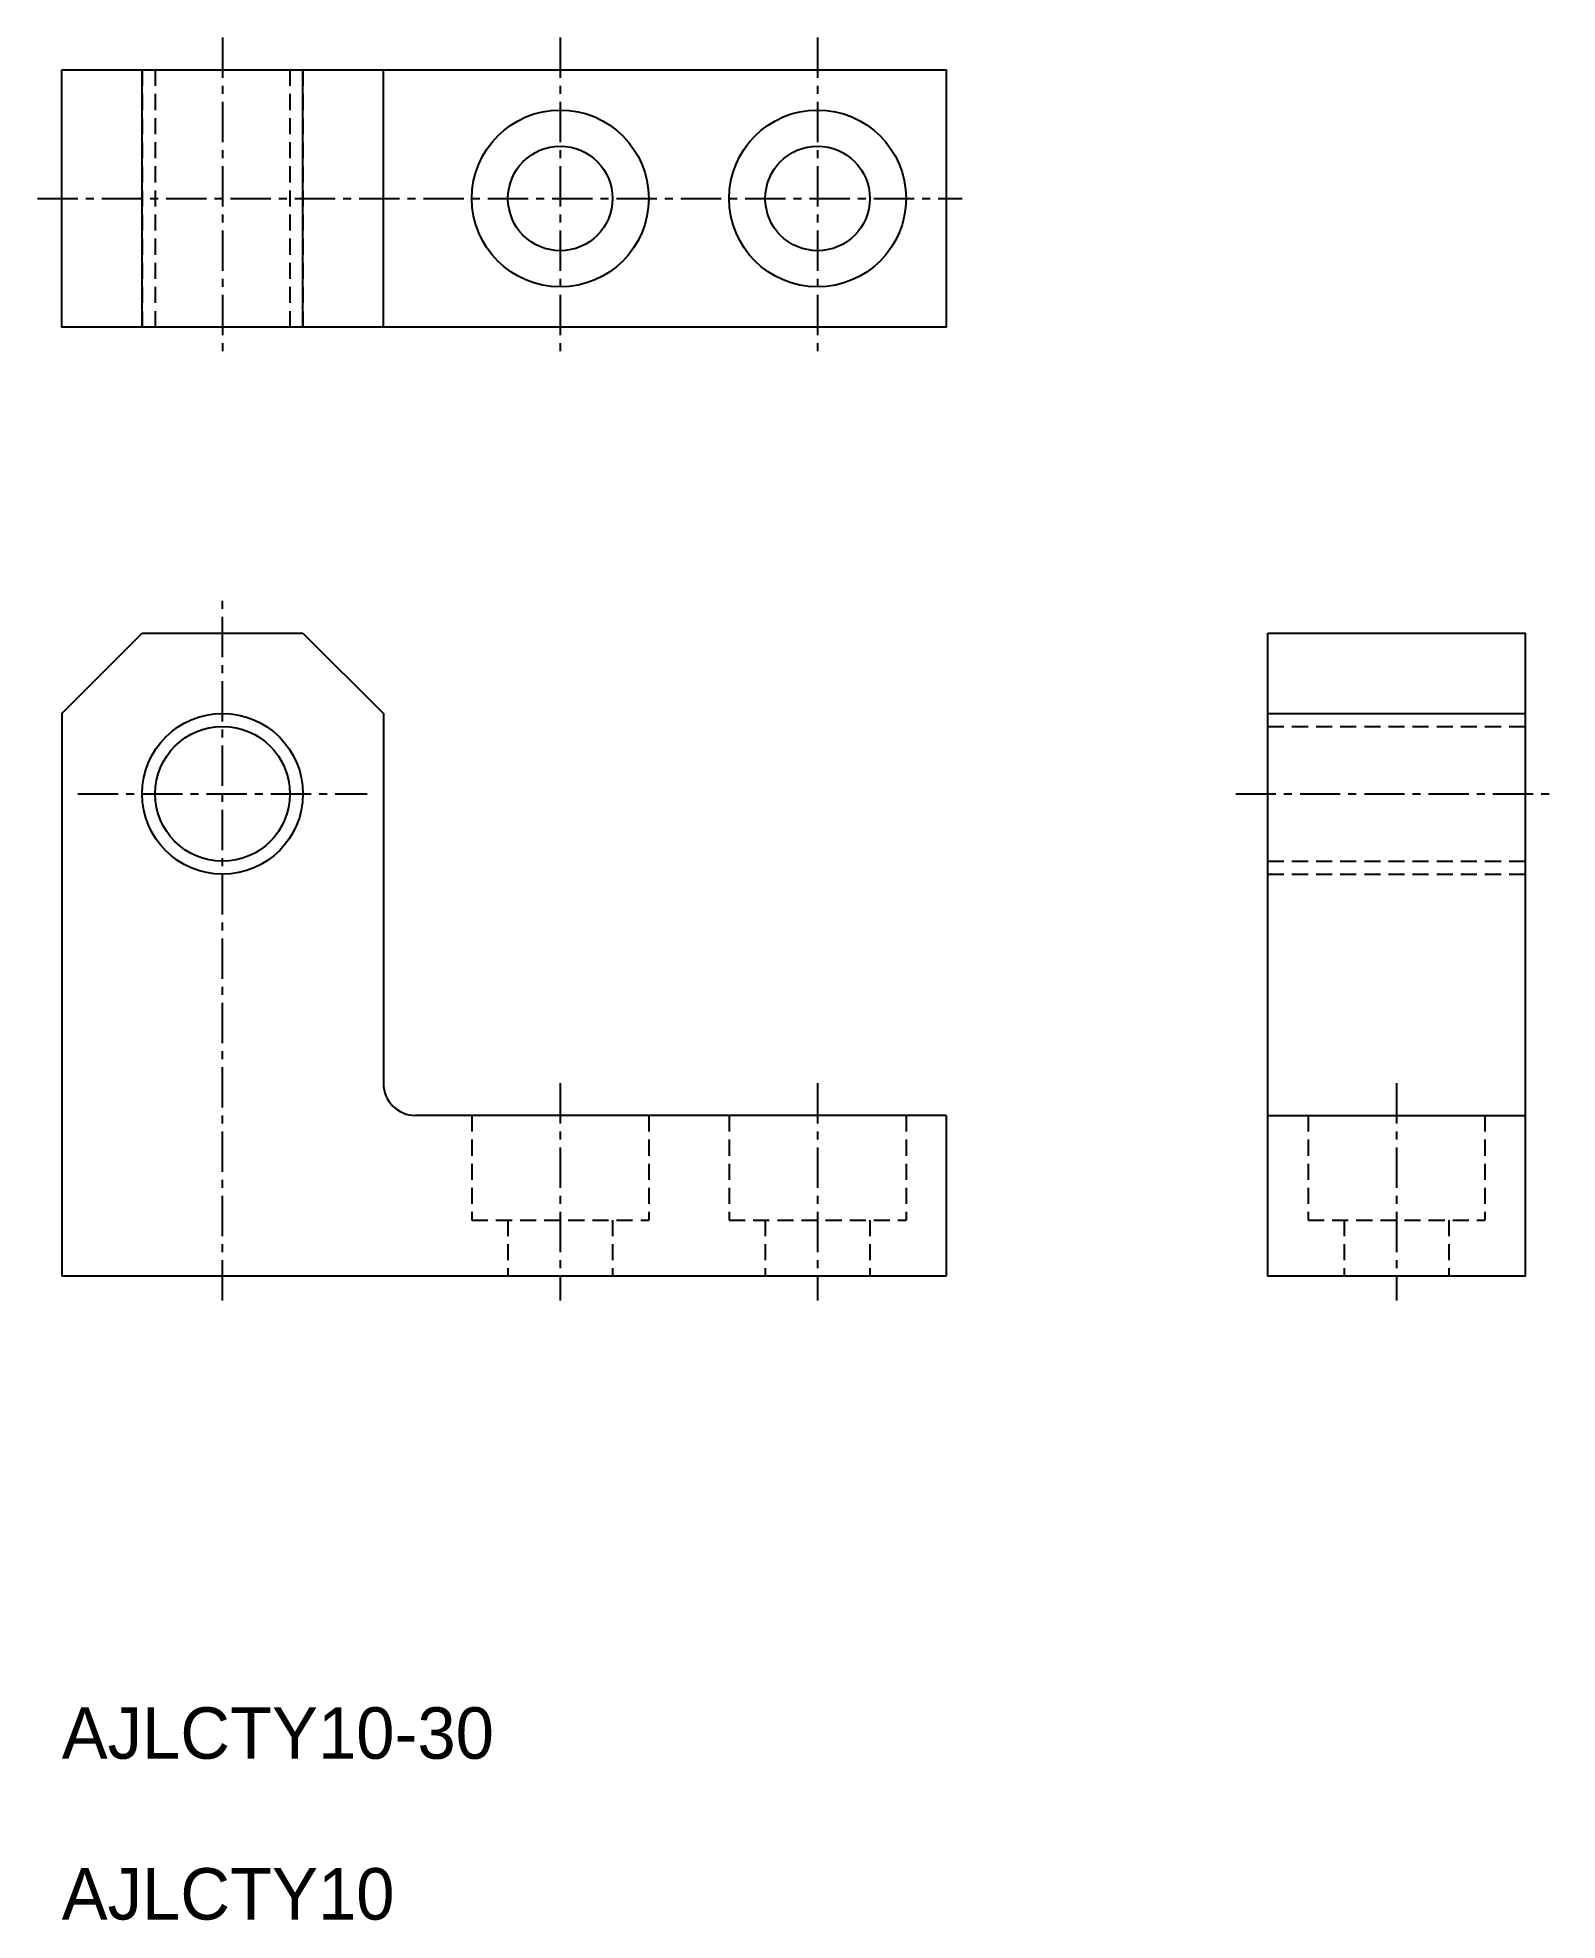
# Model space of a CAD drawing. Extents: x -2087 to -1993, y -1011 to -894.
import ezdxf

# ---------------------------------------------------------------- set-up
doc = ezdxf.new("R2010")
doc.units = 0
doc.header["$LTSCALE"] = 2
doc.linetypes.add('CENTER', pattern=[2, 1.25, -0.25, 0.25, -0.25])
doc.linetypes.add('DASHED', pattern=[0.75, 0.5, -0.25])
doc.layers.get('0').update_dxf_attribs({"linetype": 'CONTINUOUS'})
doc.layers.add('CENTER', color=1, linetype='CENTER')

msp = doc.modelspace()

# ---------------------------------------------------------------- linework, layer by layer
at = {"color": 7, "linetype": 'CONTINUOUS'}
for p, q in [((-2081, -912.26), (-2081, -896.26)), ((-2071, -912.26), (-2071, -896.26)), ((-2066, -912.26), (-2066, -896.26)), ((-2086, -936.28), (-2081, -931.28)), ((-2081, -931.28), (-2071, -931.28)), ((-2071, -931.28), (-2066, -936.28)), ((-2086, -936.28), (-2086, -971.28)), ((-2066, -936.28), (-2066, -959.28)), ((-2011, -936.28), (-1995, -936.28)), ((-2031, -961.28), (-2064, -961.28)), ((-2031, -961.28), (-2031, -971.28)), ((-2011, -961.28), (-1995, -961.28)), ((-2031, -971.28), (-2086, -971.28))]:
    msp.add_line(p, q, dxfattribs=at)
at = {"color": 3, "linetype": 'DASHED'}
for p, q in [((-2081, -896.26), (-2081, -912.26)), ((-2080.19, -896.26), (-2080.19, -912.26)), ((-2071.81, -896.26), (-2071.81, -912.26)), ((-2071, -896.26), (-2071, -912.26)), ((-2011, -936.28), (-1995, -936.28)), ((-2011, -937.09), (-1995, -937.09)), ((-2011, -945.47), (-1995, -945.47)), ((-2011, -946.28), (-1995, -946.28)), ((-2060.5, -961.28), (-2060.5, -967.78)), ((-2049.5, -961.28), (-2049.5, -967.78)), ((-2044.5, -961.28), (-2044.5, -967.78)), ((-2033.5, -961.28), (-2033.5, -967.78)), ((-2008.5, -961.28), (-2008.5, -967.78)), ((-1997.5, -961.28), (-1997.5, -967.78)), ((-2060.5, -967.78), (-2049.5, -967.78)), ((-2058.25, -967.78), (-2058.25, -971.28)), ((-2051.75, -967.78), (-2051.75, -971.28)), ((-2044.5, -967.78), (-2033.5, -967.78)), ((-2042.25, -967.78), (-2042.25, -971.28)), ((-2035.75, -967.78), (-2035.75, -971.28)), ((-2008.5, -967.78), (-1997.5, -967.78)), ((-2006.25, -967.78), (-2006.25, -971.28)), ((-1999.75, -967.78), (-1999.75, -971.28))]:
    msp.add_line(p, q, dxfattribs=at)
at = {"color": 7, "linetype": 'CONTINUOUS'}
for points in [[(-2086, -896.26), (-2031, -896.26), (-2031, -912.26), (-2086, -912.26)], [(-2011, -931.28), (-1995, -931.28), (-1995, -971.28), (-2011, -971.28)]]:
    msp.add_lwpolyline(points, close=True, dxfattribs=at)
for centre, radius in [((-2055, -904.26), 5.5), ((-2039, -904.26), 5.5), ((-2055, -904.26), 3.25), ((-2039, -904.26), 3.25), ((-2076, -941.28), 4.19)]:
    msp.add_circle(centre, radius, dxfattribs=at)
at = {"color": 3, "linetype": 'CONTINUOUS'}
msp.add_circle((-2076, -941.28), 5, dxfattribs=at)
at = {"color": 7, "linetype": 'CONTINUOUS'}
msp.add_arc((-2064, -959.28), 2, 180, 270, dxfattribs=at)
at = {"layer": 'CENTER', "color": 1, "linetype": 'CENTER'}
for p, q in [((-2076, -894.26), (-2076, -914.26)), ((-2055, -894.26), (-2055, -914.26)), ((-2039, -894.26), (-2039, -914.26)), ((-2087.5, -904.26), (-2030, -904.26)), ((-2076, -972.78), (-2076, -929.28)), ((-2085, -941.28), (-2067, -941.28)), ((-2013, -941.28), (-1993, -941.28)), ((-2055, -959.28), (-2055, -972.78)), ((-2039, -959.28), (-2039, -972.78)), ((-2003, -959.28), (-2003, -972.78))]:
    msp.add_line(p, q, dxfattribs=at)

# ---------------------------------------------------------------- texts
at = {"color": 7, "linetype": 'CONTINUOUS'}
for s, p in [('AJLCTY10-30', (-2086, -1001.28)), ('AJLCTY10', (-2086, -1011.28))]:
    msp.add_text(s, height=3.2, dxfattribs=at).set_placement(p)

doc.saveas('drawing.dxf')
